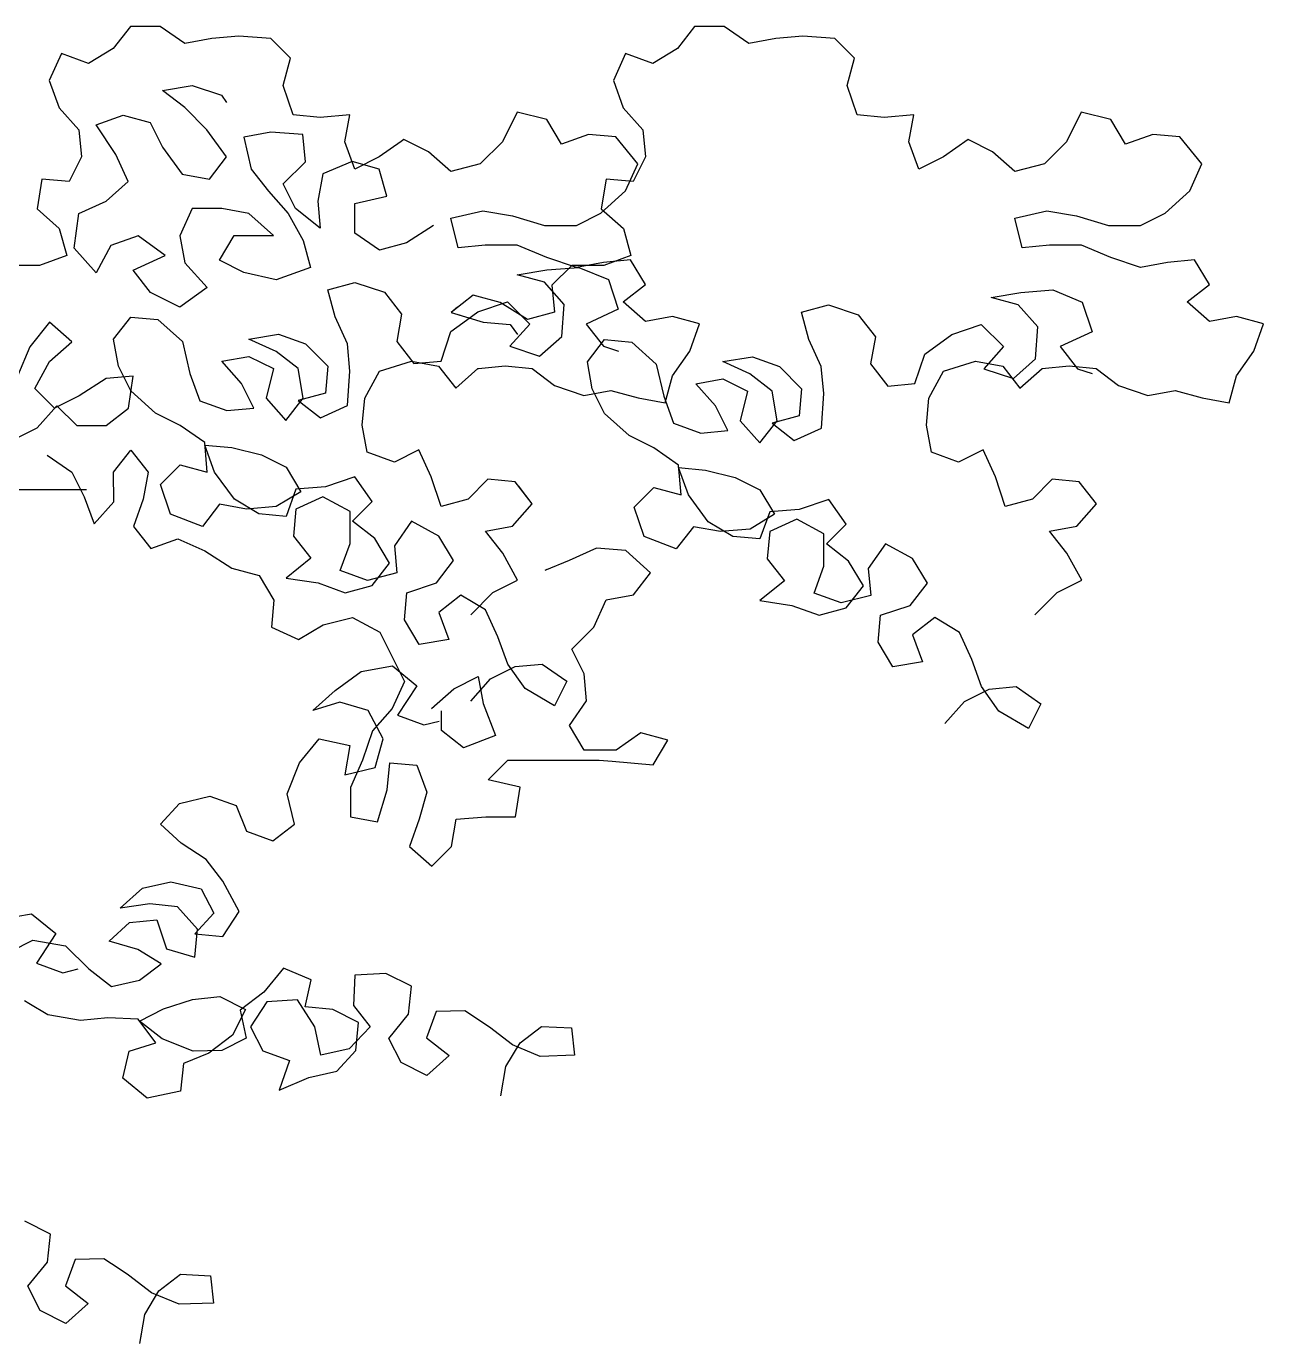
# Model space of a CAD drawing. Header units: millimetres. Extents: x 61831 to 121408, y 302 to 24841.
# Drawn here: x 99339 to 100202, y 6183 to 7103 of the extents above; entities that cross this region are included whole.
import ezdxf

# ---------------------------------------------------------------- set-up
doc = ezdxf.new("R2010")
doc.units = ezdxf.units.MM

# ---------------------------------------------------------------- blocks, each defined once
blk = doc.blocks.new('A$C299802A9')
at = {"color": 64, "true_color": 0x7aa300}
for p, q in [((2268.39, 3844.69), (2256.38, 3829.21)), ((2289.02, 3844.71), (2268.39, 3844.69)), ((2306.22, 3832.69), (2289.02, 3844.71)), ((2325.12, 3836.15), (2306.22, 3832.69)), ((2344.03, 3837.88), (2325.12, 3836.15)), ((2366.38, 3836.18), (2344.03, 3837.88)), ((2380.14, 3822.45), (2366.38, 3836.18)), ((2220.28, 3825.74), (2211.71, 3806.82)), ((2239.2, 3818.88), (2220.28, 3825.74)), ((2256.38, 3829.21), (2239.2, 3818.88)), ((2375, 3803.53), (2380.14, 3822.45)), ((2211.71, 3806.82), (2218.6, 3787.92)), ((2290.78, 3800.02), (2311.4, 3803.48)), ((2306.26, 3788), (2290.78, 3800.02)), ((2311.4, 3803.48), (2332.04, 3796.62)), ((2332.04, 3796.62), (2335.48, 3791.47)), ((2381.89, 3782.91), (2375, 3803.53)), ((2218.6, 3787.92), (2232.36, 3772.46)), ((2321.74, 3772.55), (2306.26, 3788)), ((2244.39, 3775.91), (2263.29, 3782.81)), ((2263.29, 3782.81), (2282.21, 3777.67)), ((2400.8, 3781.21), (2381.89, 3782.91)), ((2421.43, 3782.95), (2400.8, 3781.21)), ((2418.01, 3764.04), (2421.43, 3782.95)), ((2232.36, 3772.46), (2234.1, 3753.56)), ((2258.16, 3755.3), (2244.39, 3775.91)), ((2282.21, 3777.67), (2290.82, 3760.49)), ((2335.51, 3753.65), (2321.74, 3772.55)), ((2366.44, 3770.87), (2347.53, 3767.41)), ((2388.78, 3769.17), (2366.44, 3770.87)), ((2390.52, 3750.26), (2388.78, 3769.17)), ((2290.82, 3760.49), (2304.58, 3741.59)), ((2347.53, 3767.41), (2352.71, 3745.07)), ((2424.9, 3745.14), (2418.01, 3764.04)), ((2457.29, 3764.41), (2442.08, 3753.75)), ((2234.1, 3753.56), (2225.52, 3736.36)), ((2266.77, 3736.4), (2258.16, 3755.3)), ((2323.49, 3738.17), (2335.51, 3753.65)), ((2375.06, 3734.78), (2390.52, 3750.26)), ((2423.18, 3750.29), (2402.56, 3741.68)), ((2442.09, 3745.15), (2423.18, 3750.29)), ((2442.08, 3753.75), (2424.9, 3745.14)), ((2304.58, 3741.59), (2323.49, 3738.17)), ((2352.71, 3745.07), (2364.75, 3729.61)), ((2402.56, 3741.68), (2399.14, 3722.77)), ((2447.26, 3726.25), (2442.09, 3745.15)), ((2206.61, 3738.06), (2203.19, 3717.43)), ((2225.52, 3736.36), (2206.61, 3738.06)), ((2251.32, 3722.63), (2266.77, 3736.4)), ((2383.67, 3717.6), (2375.06, 3734.78)), ((2364.75, 3729.61), (2378.52, 3714.16)), ((2399.14, 3722.77), (2400.87, 3703.86)), ((2424.92, 3721.07), (2447.26, 3726.25)), ((2203.19, 3717.43), (2218.68, 3703.7)), ((2229, 3689.96), (2232.42, 3714.02)), ((2232.42, 3714.02), (2251.32, 3722.63)), ((2311.48, 3717.53), (2302.9, 3698.62)), ((2332.11, 3717.55), (2311.48, 3717.53)), ((2351.02, 3714.13), (2332.11, 3717.55)), ((2368.22, 3698.68), (2351.02, 3714.13)), ((2378.52, 3714.16), (2388.85, 3695.26)), ((2400.87, 3703.86), (2383.67, 3717.6)), ((2424.94, 3700.45), (2424.92, 3721.07)), ((2479.94, 3705.65), (2461.04, 3693.61)), ((2218.68, 3703.7), (2223.85, 3684.79)), ((2273.68, 3698.59), (2254.78, 3691.7)), ((2292.6, 3684.86), (2273.68, 3698.59)), ((2302.9, 3698.62), (2306.36, 3679.71)), ((2330.42, 3681.45), (2340.72, 3698.65)), ((2340.72, 3698.65), (2368.22, 3698.68)), ((2388.85, 3695.26), (2394.02, 3676.36)), ((2442.14, 3688.43), (2424.94, 3700.45)), ((2244.49, 3672.78), (2229, 3689.96)), ((2254.78, 3691.7), (2244.49, 3672.78)), ((2461.04, 3693.61), (2442.14, 3688.43)), ((2204.95, 3677.9), (2182.6, 3677.88)), ((2223.85, 3684.79), (2204.95, 3677.9)), ((2270.27, 3674.52), (2292.6, 3684.86)), ((2306.36, 3679.71), (2321.84, 3662.54)), ((2347.62, 3672.88), (2330.42, 3681.45)), ((2282.31, 3659.06), (2270.27, 3674.52)), ((2369.97, 3667.74), (2347.62, 3672.88)), ((2394.02, 3676.36), (2369.97, 3667.74)), ((2302.95, 3648.77), (2282.31, 3659.06)), ((2321.84, 3662.54), (2302.95, 3648.77)), ((2406.07, 3660.9), (2424.97, 3666.07)), ((2411.24, 3641.99), (2406.07, 3660.9)), ((2424.97, 3666.07), (2445.61, 3659.21)), ((2445.61, 3659.21), (2457.65, 3643.76)), ((2256.56, 3626.38), (2268.58, 3641.86)), ((2268.58, 3641.86), (2287.49, 3640.16)), ((2287.49, 3640.16), (2304.69, 3624.71)), ((2419.86, 3623.09), (2411.24, 3641.99)), ((2457.65, 3643.76), (2454.23, 3624.84)), ((2496.69, 3648.67), (2492.16, 3645.15)), ((2492.16, 3645.15), (2498.55, 3643.18)), ((2211.86, 3638.37), (2198.12, 3621.17)), ((2227.34, 3624.64), (2211.86, 3638.37)), ((2485.18, 3611.12), (2492.04, 3631.75)), ((2492.04, 3631.75), (2500.38, 3637.83)), ((2211.88, 3610.87), (2227.34, 3624.64)), ((2260.02, 3607.48), (2256.56, 3626.38)), ((2304.69, 3624.71), (2309.87, 3602.37)), ((2351.1, 3626.47), (2371.72, 3629.93)), ((2370.01, 3617.89), (2351.1, 3626.47)), ((2371.72, 3629.93), (2390.64, 3623.07)), ((2390.64, 3623.07), (2406.12, 3607.61)), ((2421.59, 3604.19), (2419.86, 3623.09)), ((2454.23, 3624.84), (2466.28, 3609.39)), ((2198.12, 3621.17), (2189.55, 3600.54)), ((2332.21, 3610.98), (2351.11, 3614.44)), ((2351.11, 3614.44), (2368.31, 3605.86)), ((2385.49, 3605.87), (2370.01, 3617.89)), ((2201.59, 3591.96), (2211.88, 3610.87)), ((2268.63, 3590.3), (2260.02, 3607.48)), ((2345.97, 3595.52), (2332.21, 3610.98)), ((2368.31, 3605.86), (2363.17, 3585.23)), ((2388.95, 3585.25), (2385.49, 3605.87)), ((2406.12, 3607.61), (2404.42, 3588.7)), ((2419.9, 3580.12), (2421.59, 3604.19)), ((2431.92, 3585.29), (2442.22, 3604.21)), ((2442.22, 3604.21), (2464.56, 3611.1)), ((2464.56, 3611.1), (2483.47, 3607.68)), ((2466.28, 3609.39), (2485.18, 3611.12)), ((2483.47, 3607.68), (2495.51, 3592.22)), ((2495.51, 3592.22), (2510.97, 3605.99)), ((2510.97, 3605.99), (2511.21, 3606.01)), ((2251.43, 3598.88), (2232.53, 3586.83)), ((2270.34, 3600.61), (2251.43, 3598.88)), ((2266.92, 3578.26), (2270.34, 3600.61)), ((2309.87, 3602.37), (2316.76, 3583.47)), ((2354.58, 3578.34), (2345.97, 3595.52)), ((2215.35, 3578.22), (2201.59, 3591.96)), ((2232.53, 3586.83), (2215.35, 3578.22)), ((2285.83, 3574.84), (2268.63, 3590.3)), ((2363.17, 3585.23), (2376.93, 3569.77)), ((2376.93, 3569.77), (2388.95, 3585.25)), ((2404.42, 3588.7), (2385.51, 3583.53)), ((2430.22, 3566.38), (2431.92, 3585.29)), ((2203.33, 3564.45), (2217.07, 3579.94)), ((2217.07, 3579.94), (2230.83, 3566.2)), ((2251.46, 3566.22), (2266.92, 3578.26)), ((2316.76, 3583.47), (2335.67, 3576.61)), ((2335.67, 3576.61), (2354.58, 3578.34)), ((2385.51, 3583.53), (2401, 3571.51)), ((2401, 3571.51), (2419.9, 3580.12)), ((2303.03, 3566.26), (2285.83, 3574.84)), ((2186.15, 3555.84), (2203.33, 3564.45)), ((2230.83, 3566.2), (2251.46, 3566.22)), ((2320.22, 3554.25), (2303.03, 3566.26)), ((2433.68, 3547.48), (2430.22, 3566.38)), ((2256.65, 3533.56), (2268.66, 3549.04)), ((2268.66, 3549.04), (2280.71, 3533.59)), ((2321.96, 3533.62), (2320.22, 3554.25)), ((2327.12, 3533.63), (2320.23, 3552.53)), ((2320.23, 3552.53), (2339.14, 3550.83)), ((2339.14, 3550.83), (2359.77, 3545.69)), ((2469.77, 3549.23), (2452.59, 3540.62)), ((2478.38, 3530.33), (2469.77, 3549.23)), ((2210.23, 3545.55), (2227.43, 3533.54)), ((2359.77, 3545.69), (2376.96, 3537.11)), ((2452.59, 3540.62), (2433.68, 3547.48)), ((2227.43, 3533.54), (2236.04, 3516.36)), ((2256.66, 3512.94), (2256.65, 3533.56)), ((2280.71, 3533.59), (2277.29, 3514.68)), ((2289.31, 3525), (2303.05, 3538.76)), ((2303.05, 3538.76), (2321.96, 3533.62)), ((2340.89, 3514.73), (2327.12, 3533.63)), ((2376.96, 3537.11), (2387.29, 3519.93)), ((2425.1, 3530.28), (2404.48, 3523.39)), ((2437.15, 3513.1), (2425.1, 3530.28)), ((2485.28, 3509.71), (2478.38, 3530.33)), ((2160.4, 3521.44), (2237.75, 3521.51)), ((2296.21, 3504.38), (2289.31, 3525)), ((2383.85, 3521.65), (2376.99, 3502.73)), ((2404.48, 3523.39), (2383.85, 3521.65)), ((2517.92, 3528.65), (2504.18, 3514.88)), ((2536.83, 3526.95), (2517.92, 3528.65)), ((2548.87, 3511.49), (2536.83, 3526.95)), ((2236.04, 3516.36), (2242.93, 3497.46)), ((2242.93, 3497.46), (2256.66, 3512.94)), ((2277.29, 3514.68), (2270.43, 3495.76)), ((2330.58, 3511.29), (2318.56, 3495.81)), ((2349.49, 3507.87), (2330.58, 3511.29)), ((2358.09, 3504.44), (2340.89, 3514.73)), ((2387.29, 3519.93), (2370.11, 3509.6)), ((2402.76, 3516.51), (2383.87, 3507.9)), ((2421.68, 3506.21), (2402.76, 3516.51)), ((2423.41, 3499.34), (2437.15, 3513.1)), ((2504.18, 3514.88), (2485.28, 3509.71)), ((2535.14, 3496), (2548.87, 3511.49)), ((2318.56, 3495.81), (2296.21, 3504.38)), ((2370.11, 3509.6), (2349.49, 3507.87)), ((2376.99, 3502.73), (2358.09, 3504.44)), ((2383.87, 3507.9), (2382.16, 3488.99)), ((2421.7, 3483.87), (2421.68, 3506.21)), ((2270.43, 3495.76), (2282.48, 3480.3)), ((2438.89, 3487.32), (2423.41, 3499.34)), ((2464.66, 3499.38), (2452.64, 3482.18)), ((2483.58, 3489.08), (2464.66, 3499.38)), ((2516.23, 3492.55), (2535.14, 3496)), ((2282.48, 3480.3), (2301.38, 3487.2)), ((2301.38, 3487.2), (2320.29, 3478.62)), ((2382.16, 3488.99), (2394.21, 3473.53)), ((2414.84, 3464.95), (2421.7, 3483.87)), ((2449.22, 3470.14), (2438.89, 3487.32)), ((2493.91, 3471.9), (2483.58, 3489.08)), ((2528.28, 3477.09), (2516.23, 3492.55)), ((2320.29, 3478.62), (2339.21, 3466.6)), ((2452.64, 3482.18), (2454.38, 3463.27)), ((2538.61, 3458.19), (2528.28, 3477.09)), ((2339.21, 3466.6), (2358.12, 3461.46)), ((2394.21, 3473.53), (2377.03, 3459.76)), ((2437.2, 3454.66), (2449.22, 3470.14)), ((2481.89, 3456.42), (2493.91, 3471.9)), ((2558.98, 3465.68), (2557.51, 3465.09)), ((2358.12, 3461.46), (2368.45, 3444.29)), ((2377.03, 3459.76), (2399.38, 3456.35)), ((2399.38, 3456.35), (2418.3, 3449.49)), ((2433.76, 3458.1), (2414.84, 3464.95)), ((2454.38, 3463.27), (2433.76, 3458.1)), ((2461.27, 3449.53), (2481.89, 3456.42)), ((2521.43, 3449.58), (2538.61, 3458.19)), ((2418.3, 3449.49), (2437.2, 3454.66)), ((2459.57, 3430.62), (2461.27, 3449.53)), ((2499.08, 3447.84), (2483.63, 3435.8)), ((2516.28, 3437.55), (2499.08, 3447.84)), ((2505.97, 3434.1), (2521.43, 3449.58)), ((2368.45, 3444.29), (2366.75, 3425.38)), ((2402.85, 3427.13), (2423.47, 3432.3)), ((2423.47, 3432.3), (2442.39, 3422.01)), ((2469.89, 3413.44), (2459.57, 3430.62)), ((2483.63, 3435.8), (2490.52, 3416.9)), ((2524.89, 3418.65), (2516.28, 3437.55)), ((2366.75, 3425.38), (2385.67, 3416.8)), ((2385.67, 3416.8), (2402.85, 3427.13)), ((2442.39, 3422.01), (2459.61, 3387.65)), ((2490.52, 3416.9), (2469.89, 3413.44)), ((2531.79, 3399.74), (2524.89, 3418.65)), ((2576.47, 3410.1), (2577.54, 3411.17)), ((2585.08, 3392.92), (2576.47, 3410.1)), ((2411.37, 3381.25), (2429.34, 3394.64)), ((2429.34, 3394.64), (2451.37, 3398.39)), ((2451.37, 3398.39), (2468.2, 3384.63)), ((2519.76, 3389.42), (2536.94, 3398.03)), ((2543.83, 3382.57), (2531.79, 3399.74)), ((2536.94, 3398.03), (2555.85, 3399.77)), ((2555.85, 3399.77), (2573.05, 3387.75)), ((2586.81, 3374.01), (2585.08, 3392.92)), ((2459.61, 3387.65), (2451.03, 3368.73)), ((2468.2, 3384.63), (2454.81, 3363.97)), ((2493.99, 3382.52), (2511.17, 3391.13)), ((2506.03, 3373.94), (2519.76, 3389.42)), ((2511.17, 3391.13), (2514.62, 3372.23)), ((2573.05, 3387.75), (2564.47, 3370.55)), ((2395.76, 3367.33), (2411.37, 3381.25)), ((2478.53, 3368.76), (2493.99, 3382.52)), ((2564.47, 3370.55), (2543.83, 3382.57)), ((2574.8, 3356.81), (2586.81, 3374.01)), ((2414.5, 3373.07), (2395.76, 3367.33)), ((2434.39, 3367.33), (2414.5, 3373.07)), ((2444.87, 3347.53), (2434.39, 3367.33)), ((2451.03, 3368.73), (2437.29, 3353.25)), ((2485.42, 3353.29), (2485.41, 3367.04)), ((2514.62, 3372.23), (2523.24, 3349.89)), ((2454.81, 3363.97), (2473.25, 3357.32)), ((2473.25, 3357.32), (2483.8, 3359.92)), ((2585.13, 3339.63), (2574.8, 3356.81)), ((2386.29, 3330.84), (2400.05, 3347.67)), ((2400.05, 3347.67), (2421.39, 3342.86)), ((2437.29, 3353.25), (2430.43, 3332.62)), ((2439.14, 3327.64), (2444.87, 3347.53)), ((2500.9, 3341.28), (2485.42, 3353.29)), ((2523.24, 3349.89), (2500.9, 3341.28)), ((2421.39, 3342.86), (2418.03, 3322.43)), ((2601.89, 3339.65), (2585.13, 3339.63)), ((2377.65, 3309.12), (2386.29, 3330.84)), ((2418.03, 3322.43), (2439.14, 3327.64)), ((2430.43, 3332.62), (2421.86, 3313.7)), ((2447.64, 3312.01), (2449.34, 3330.91)), ((2449.34, 3330.91), (2468.25, 3329.21)), ((2468.25, 3329.21), (2475.15, 3310.31)), ((2518.11, 3318.95), (2531.85, 3332.71)), ((2531.85, 3332.71), (2595.45, 3332.77)), ((2595.45, 3332.77), (2604.51, 3331.95)), ((2540.46, 3313.81), (2518.11, 3318.95)), ((2382.85, 3288.01), (2377.65, 3309.12)), ((2421.86, 3313.7), (2421.88, 3293.07)), ((2440.79, 3289.65), (2447.64, 3312.01)), ((2475.15, 3310.31), (2470.01, 3291.4)), ((2537.04, 3293.18), (2540.46, 3313.81)), ((2289.38, 3287.91), (2302.61, 3302.37)), ((2302.61, 3302.37), (2323.72, 3307.58)), ((2323.72, 3307.58), (2342.16, 3300.93)), ((2342.16, 3300.93), (2349.35, 3283.11)), ((2421.88, 3293.07), (2440.79, 3289.65)), ((2470.01, 3291.4), (2463.15, 3272.49)), ((2492.37, 3272.51), (2495.79, 3291.42)), ((2495.79, 3291.42), (2516.41, 3293.16)), ((2516.41, 3293.16), (2537.04, 3293.18)), ((2303.84, 3274.68), (2289.38, 3287.91)), ((2349.35, 3283.11), (2367.78, 3276.45)), ((2367.78, 3276.45), (2382.85, 3288.01)), ((2321.21, 3263.29), (2303.84, 3274.68)), ((2463.15, 3272.49), (2478.63, 3258.75)), ((2478.63, 3258.75), (2492.37, 3272.51)), ((2332.76, 3248.22), (2321.21, 3263.29)), ((2276.85, 3243.4), (2296.5, 3247.68)), ((2296.5, 3247.68), (2317.84, 3242.87)), ((2344.16, 3226.96), (2332.76, 3248.22)), ((2261.24, 3229.47), (2276.85, 3243.4)), ((2317.84, 3242.87), (2326.49, 3225.97)), ((2281.82, 3232.31), (2261.24, 3229.47)), ((2301.32, 3230.4), (2281.82, 3232.31)), ((2315.25, 3214.8), (2301.32, 3230.4)), ((2332.76, 3209.6), (2344.16, 3226.96)), ((2177.49, 3221.7), (2199.36, 3225.43)), ((2199.36, 3225.43), (2216.19, 3211.66)), ((2253.52, 3206.3), (2267.67, 3219.3)), ((2267.67, 3219.3), (2286.79, 3221.22)), ((2286.79, 3221.22), (2293.45, 3201.02)), ((2326.49, 3225.97), (2313.26, 3211.51)), ((2216.19, 3211.66), (2202.81, 3191.01)), ((2313.26, 3211.51), (2332.76, 3209.6)), ((2313.34, 3195.29), (2315.25, 3214.8)), ((2185.08, 3199.43), (2200.13, 3207.13)), ((2200.13, 3207.13), (2222.93, 3203.23)), ((2222.93, 3203.23), (2239.22, 3187.09)), ((2273.41, 3200.56), (2253.52, 3206.3)), ((2289.86, 3190.62), (2273.41, 3200.56)), ((2293.45, 3201.02), (2313.34, 3195.29)), ((2202.81, 3191.01), (2221.25, 3184.36)), ((2274.79, 3179.07), (2289.86, 3190.62)), ((2221.25, 3184.36), (2231.8, 3186.96)), ((2239.22, 3187.09), (2255.13, 3174.78)), ((2375.14, 3187.58), (2361.38, 3170.75)), ((2394.5, 3179.47), (2375.14, 3187.58)), ((2425.09, 3182.54), (2424.1, 3161.58)), ((2446.58, 3183.92), (2425.09, 3182.54)), ((2464.48, 3174.89), (2446.58, 3183.92)), ((2255.13, 3174.78), (2274.79, 3179.07)), ((2390.22, 3160.5), (2394.5, 3179.47)), ((2462.57, 3155.39), (2464.48, 3174.89)), ((2210.77, 3154.89), (2197.51, 3162.91)), ((2291.47, 3159.11), (2311.66, 3165.77)), ((2311.66, 3165.77), (2330.78, 3167.68)), ((2330.78, 3167.68), (2348.68, 3158.66)), ((2361.38, 3170.75), (2344.86, 3158.28)), ((2363.6, 3164.02), (2352.2, 3146.65)), ((2385.09, 3165.4), (2363.6, 3164.02)), ((2397.02, 3146.51), (2385.09, 3165.4)), ((2233.57, 3150.99), (2210.77, 3154.89)), ((2252.69, 3152.91), (2233.57, 3150.99)), ((2273.65, 3151.92), (2252.69, 3152.91)), ((2274.57, 3150.46), (2291.47, 3159.11)), ((2348.68, 3158.66), (2339.66, 3140.76)), ((2344.86, 3158.28), (2349.14, 3138.62)), ((2409.72, 3158.59), (2390.22, 3160.5)), ((2427.62, 3149.57), (2409.72, 3158.59)), ((2424.1, 3161.58), (2435.65, 3146.51)), ((2448.81, 3138.56), (2462.57, 3155.39)), ((2481.7, 3157.3), (2475.04, 3138.87)), ((2501.74, 3157.77), (2481.7, 3157.3)), ((2519.1, 3146.37), (2501.74, 3157.77)), ((2286.12, 3135.4), (2273.65, 3151.92)), ((2290.48, 3138.15), (2274.57, 3150.46)), ((2352.2, 3146.65), (2360.85, 3129.75)), ((2401.31, 3126.85), (2397.02, 3146.51)), ((2435.65, 3146.51), (2420.97, 3131.14)), ((2425.71, 3130.07), (2427.62, 3149.57)), ((2535.01, 3134.06), (2519.1, 3146.37)), ((2540.29, 3135.36), (2555.36, 3146.91)), ((2555.36, 3146.91), (2576.31, 3145.92)), ((2576.31, 3145.92), (2578.23, 3126.8)), ((2267.38, 3129.66), (2286.12, 3135.4)), ((2312.2, 3129.51), (2290.48, 3138.15)), ((2339.66, 3140.76), (2323.14, 3128.29)), ((2349.14, 3138.62), (2332.24, 3129.97)), ((2457.45, 3121.66), (2448.81, 3138.56)), ((2475.04, 3138.87), (2490.96, 3126.56)), ((2530.35, 3118.92), (2540.29, 3135.36)), ((2263.1, 3110.69), (2267.38, 3129.66)), ((2323.14, 3128.29), (2305.32, 3121.1)), ((2332.24, 3129.97), (2312.2, 3129.51)), ((2360.85, 3129.75), (2379.28, 3123.1)), ((2420.97, 3131.14), (2401.31, 3126.85)), ((2412.48, 3115.61), (2425.71, 3130.07)), ((2490.96, 3126.56), (2475.35, 3112.63)), ((2554.36, 3125.96), (2535.01, 3134.06)), ((2578.23, 3126.8), (2554.36, 3125.96)), ((2305.32, 3121.1), (2303.41, 3101.59)), ((2379.28, 3123.1), (2372.1, 3102.29)), ((2475.35, 3112.63), (2457.45, 3121.66)), ((2526.99, 3098.49), (2530.35, 3118.92)), ((2279.93, 3096.92), (2263.1, 3110.69)), ((2372.1, 3102.29), (2392.82, 3111.32)), ((2392.82, 3111.32), (2412.48, 3115.61)), ((2303.41, 3101.59), (2279.93, 3096.92)), ((2267.1, 2973.41), (2260.56, 2977.7)), ((2283.01, 2961.1), (2267.1, 2973.41)), ((2288.29, 2962.4), (2303.35, 2973.95)), ((2303.35, 2973.95), (2324.31, 2972.96)), ((2324.31, 2972.96), (2326.23, 2953.84)), ((2278.35, 2945.95), (2288.29, 2962.4)), ((2302.36, 2952.99), (2283.01, 2961.1)), ((2326.23, 2953.84), (2302.36, 2952.99)), ((2274.98, 2925.53), (2278.35, 2945.95))]:
    blk.add_line(p, q, dxfattribs=at)
at = {"color": 62, "true_color": 0x91c200}
for p, q in [((2662.15, 3844.69), (2650.13, 3829.21)), ((2682.77, 3844.71), (2662.15, 3844.69)), ((2699.97, 3832.69), (2682.77, 3844.71)), ((2718.88, 3836.15), (2699.97, 3832.69)), ((2737.78, 3837.88), (2718.88, 3836.15)), ((2760.13, 3836.18), (2737.78, 3837.88)), ((2773.89, 3822.45), (2760.13, 3836.18)), ((2614.04, 3825.74), (2605.46, 3806.82)), ((2632.95, 3818.88), (2614.04, 3825.74)), ((2650.13, 3829.21), (2632.95, 3818.88)), ((2768.75, 3803.53), (2773.89, 3822.45)), ((2605.46, 3806.82), (2612.35, 3787.92)), ((2775.65, 3782.91), (2768.75, 3803.53)), ((2612.35, 3787.92), (2626.12, 3772.46)), ((2538.31, 3784.78), (2528.02, 3764.14)), ((2558.94, 3779.64), (2538.31, 3784.78)), ((2569.27, 3762.46), (2558.94, 3779.64)), ((2794.56, 3781.21), (2775.65, 3782.91)), ((2815.18, 3782.95), (2794.56, 3781.21)), ((2811.76, 3764.04), (2815.18, 3782.95)), ((2932.06, 3784.78), (2921.77, 3764.14)), ((2952.69, 3779.64), (2932.06, 3784.78)), ((2963.02, 3762.46), (2952.69, 3779.64)), ((2588.17, 3769.35), (2569.27, 3762.46)), ((2607.08, 3767.65), (2588.17, 3769.35)), ((2626.12, 3772.46), (2627.85, 3753.56)), ((2981.92, 3769.35), (2963.02, 3762.46)), ((3000.83, 3767.65), (2981.92, 3769.35)), ((2459.26, 3765.8), (2457.29, 3764.41)), ((2476.46, 3757.22), (2459.26, 3765.8)), ((2528.02, 3764.14), (2512.56, 3748.66)), ((2622.57, 3748.76), (2607.08, 3767.65)), ((2818.65, 3745.14), (2811.76, 3764.04)), ((2853.01, 3765.8), (2835.83, 3753.75)), ((2870.21, 3757.22), (2853.01, 3765.8)), ((2921.77, 3764.14), (2906.31, 3748.66)), ((3016.32, 3748.76), (3000.83, 3767.65)), ((2491.94, 3743.48), (2476.46, 3757.22)), ((2627.85, 3753.56), (2619.27, 3736.36)), ((2835.83, 3753.75), (2818.65, 3745.14)), ((2885.69, 3743.48), (2870.21, 3757.22)), ((2512.56, 3748.66), (2491.94, 3743.48)), ((2613.99, 3729.84), (2622.57, 3748.76)), ((2906.31, 3748.66), (2885.69, 3743.48)), ((3007.74, 3729.84), (3016.32, 3748.76)), ((2600.36, 3738.06), (2596.95, 3717.43)), ((2619.27, 3736.36), (2600.36, 3738.06)), ((2596.82, 3714.36), (2613.99, 3729.84)), ((2990.57, 3714.36), (3007.74, 3729.84)), ((2491.97, 3710.82), (2514.31, 3716)), ((2514.31, 3716), (2534.94, 3712.58)), ((2579.63, 3705.75), (2596.82, 3714.36)), ((2596.95, 3717.43), (2612.43, 3703.7)), ((2885.72, 3710.82), (2908.06, 3716)), ((2908.06, 3716), (2928.69, 3712.58)), ((2973.39, 3705.75), (2990.57, 3714.36)), ((2479.94, 3705.65), (2477.76, 3704.27)), ((2497.14, 3690.2), (2491.97, 3710.82)), ((2534.94, 3712.58), (2557.29, 3705.73)), ((2557.29, 3705.73), (2579.63, 3705.75)), ((2890.9, 3690.2), (2885.72, 3710.82)), ((2928.69, 3712.58), (2951.04, 3705.73)), ((2951.04, 3705.73), (2973.39, 3705.75)), ((2612.43, 3703.7), (2617.6, 3684.79)), ((2516.05, 3691.94), (2497.14, 3690.2)), ((2538.39, 3691.96), (2516.05, 3691.94)), ((2559.03, 3683.38), (2538.39, 3691.96)), ((2909.8, 3691.94), (2890.9, 3690.2)), ((2932.15, 3691.96), (2909.8, 3691.94)), ((2952.78, 3683.38), (2932.15, 3691.96)), ((2579.66, 3676.53), (2559.03, 3683.38)), ((2576.36, 3677.88), (2562.62, 3664.12)), ((2598.7, 3677.9), (2576.36, 3677.88)), ((2598.57, 3679.98), (2579.66, 3676.53)), ((2617.47, 3681.72), (2598.57, 3679.98)), ((2617.6, 3684.79), (2598.7, 3677.9)), ((2627.8, 3664.54), (2617.47, 3681.72)), ((2973.41, 3676.53), (2952.78, 3683.38)), ((2992.32, 3679.98), (2973.41, 3676.53)), ((3011.22, 3681.72), (2992.32, 3679.98)), ((3021.55, 3664.54), (3011.22, 3681.72)), ((2538.41, 3671.33), (2559.04, 3674.79)), ((2557.33, 3666.19), (2538.41, 3671.33)), ((2559.04, 3674.79), (2581.38, 3676.53)), ((2581.38, 3676.53), (2602.01, 3667.95)), ((2602.01, 3667.95), (2608.91, 3647.33)), ((2571.09, 3650.73), (2557.33, 3666.19)), ((2562.62, 3664.12), (2564.35, 3645.21)), ((2612.34, 3652.49), (2627.8, 3664.54)), ((2869.17, 3655.61), (2889.79, 3659.06)), ((2889.79, 3659.06), (2912.13, 3660.8)), ((2912.13, 3660.8), (2932.77, 3652.23)), ((3006.09, 3652.49), (3021.55, 3664.54)), ((2507.62, 3657.19), (2492.16, 3645.15)), ((2526.53, 3652.05), (2507.62, 3657.19)), ((2510.93, 3645.52), (2531.56, 3652.42)), ((2545.45, 3640.04), (2526.53, 3652.05)), ((2531.56, 3652.42), (2547.04, 3636.96)), ((2569.39, 3628.39), (2571.09, 3650.73)), ((2627.82, 3638.75), (2612.34, 3652.49)), ((2736.82, 3645.17), (2755.73, 3650.35)), ((2755.73, 3650.35), (2776.36, 3643.49)), ((2888.08, 3650.47), (2869.17, 3655.61)), ((2901.84, 3635.01), (2888.08, 3650.47)), ((2932.77, 3652.23), (2939.66, 3631.61)), ((3021.58, 3638.75), (3006.09, 3652.49)), ((2492.16, 3645.15), (2514.51, 3638.29)), ((2500.38, 3637.83), (2510.93, 3645.52)), ((2564.35, 3645.21), (2545.45, 3640.04)), ((2608.91, 3647.33), (2586.57, 3637)), ((2646.73, 3642.21), (2627.82, 3638.75)), ((2665.64, 3637.07), (2646.73, 3642.21)), ((2742, 3626.27), (2736.82, 3645.17)), ((2776.36, 3643.49), (2788.4, 3628.03)), ((3040.48, 3642.21), (3021.58, 3638.75)), ((3059.39, 3637.07), (3040.48, 3642.21)), ((2514.51, 3638.29), (2533.42, 3636.59)), ((2547.04, 3636.96), (2533.3, 3621.48)), ((2533.42, 3636.59), (2538.59, 3629.72)), ((2586.57, 3637), (2598.62, 3621.54)), ((2658.78, 3618.16), (2665.64, 3637.07)), ((2841.69, 3629.8), (2862.31, 3636.69)), ((2862.31, 3636.69), (2877.79, 3621.24)), ((2900.14, 3612.66), (2901.84, 3635.01)), ((2939.66, 3631.61), (2917.33, 3621.27)), ((3052.54, 3618.16), (3059.39, 3637.07)), ((2553.93, 3614.62), (2569.39, 3628.39)), ((2587.31, 3610.66), (2599.33, 3626.14)), ((2599.33, 3626.14), (2618.24, 3624.44)), ((2618.24, 3624.44), (2635.44, 3608.98)), ((2750.61, 3607.37), (2742, 3626.27)), ((2788.4, 3628.03), (2784.98, 3609.12)), ((2822.79, 3616.03), (2841.69, 3629.8)), ((2533.3, 3621.48), (2553.93, 3614.62)), ((2598.62, 3621.54), (2608.94, 3618.11)), ((2646.77, 3600.96), (2658.78, 3618.16)), ((2681.85, 3610.75), (2702.47, 3614.2)), ((2702.47, 3614.2), (2721.39, 3607.34)), ((2815.94, 3595.4), (2822.79, 3616.03)), ((2877.79, 3621.24), (2864.05, 3605.76)), ((2884.69, 3598.9), (2900.14, 3612.66)), ((2917.33, 3621.27), (2929.37, 3605.82)), ((3040.52, 3600.96), (3052.54, 3618.16)), ((2511.21, 3606.01), (2529.88, 3607.73)), ((2529.88, 3607.73), (2548.79, 3606.02)), ((2548.79, 3606.02), (2564.27, 3594.01)), ((2590.77, 3591.75), (2587.31, 3610.66)), ((2635.44, 3608.98), (2640.62, 3586.64)), ((2700.77, 3602.17), (2681.85, 3610.75)), ((2721.39, 3607.34), (2736.87, 3591.89)), ((2752.34, 3588.46), (2750.61, 3607.37)), ((2784.98, 3609.12), (2797.03, 3593.66)), ((2825.68, 3585.29), (2835.97, 3604.21)), ((2835.97, 3604.21), (2858.31, 3611.1)), ((2858.31, 3611.1), (2877.22, 3607.68)), ((2864.05, 3605.76), (2884.69, 3598.9)), ((2877.22, 3607.68), (2889.27, 3592.22)), ((2889.27, 3592.22), (2904.72, 3605.99)), ((2904.72, 3605.99), (2923.63, 3607.73)), ((2923.63, 3607.73), (2942.54, 3606.02)), ((2929.37, 3605.82), (2939.69, 3602.39)), ((2942.54, 3606.02), (2958.02, 3594.01)), ((2564.27, 3594.01), (2584.9, 3587.15)), ((2641.63, 3582.04), (2646.77, 3600.96)), ((2662.96, 3595.26), (2681.86, 3598.71)), ((2676.72, 3579.8), (2662.96, 3595.26)), ((2681.86, 3598.71), (2699.06, 3590.13)), ((2716.25, 3590.15), (2700.77, 3602.17)), ((2797.03, 3593.66), (2815.94, 3595.4)), ((2958.02, 3594.01), (2978.65, 3587.15)), ((3035.38, 3582.04), (3040.52, 3600.96)), ((2584.9, 3587.15), (2603.8, 3590.6)), ((2599.38, 3574.57), (2590.77, 3591.75)), ((2603.8, 3590.6), (2622.72, 3585.47)), ((2622.72, 3585.47), (2641.63, 3582.04)), ((2640.62, 3586.64), (2647.51, 3567.74)), ((2699.06, 3590.13), (2693.92, 3569.5)), ((2719.7, 3569.53), (2716.25, 3590.15)), ((2736.87, 3591.89), (2735.17, 3572.98)), ((2750.65, 3564.4), (2752.34, 3588.46)), ((2823.97, 3566.38), (2825.68, 3585.29)), ((2978.65, 3587.15), (2997.56, 3590.6)), ((2997.56, 3590.6), (3016.47, 3585.47)), ((3016.47, 3585.47), (3035.38, 3582.04)), ((2685.33, 3562.62), (2676.72, 3579.8)), ((2616.58, 3559.12), (2599.38, 3574.57)), ((2647.51, 3567.74), (2666.43, 3560.88)), ((2693.92, 3569.5), (2707.69, 3554.05)), ((2707.69, 3554.05), (2719.7, 3569.53)), ((2735.17, 3572.98), (2716.27, 3567.81)), ((2716.27, 3567.81), (2731.75, 3555.79)), ((2633.78, 3550.54), (2616.58, 3559.12)), ((2666.43, 3560.88), (2685.33, 3562.62)), ((2731.75, 3555.79), (2750.65, 3564.4)), ((2827.43, 3547.48), (2823.97, 3566.38)), ((2650.98, 3538.52), (2633.78, 3550.54)), ((2863.52, 3549.23), (2846.34, 3540.62)), ((2872.14, 3530.33), (2863.52, 3549.23)), ((2846.34, 3540.62), (2827.43, 3547.48)), ((2652.72, 3517.9), (2650.98, 3538.52)), ((2657.87, 3517.9), (2650.98, 3536.81)), ((2650.98, 3536.81), (2669.89, 3535.1)), ((2669.89, 3535.1), (2690.52, 3529.97)), ((2690.52, 3529.97), (2707.72, 3521.39)), ((2879.03, 3509.71), (2872.14, 3530.33)), ((2548.87, 3511.49), (2539.13, 3523.98)), ((2620.06, 3509.28), (2633.8, 3523.04)), ((2633.8, 3523.04), (2652.72, 3517.9)), ((2707.72, 3521.39), (2718.04, 3504.21)), ((2911.67, 3528.65), (2897.93, 3514.88)), ((2930.58, 3526.95), (2911.67, 3528.65)), ((2942.63, 3511.49), (2930.58, 3526.95)), ((2544.91, 3507.02), (2548.87, 3511.49)), ((2671.64, 3499.01), (2657.87, 3517.9)), ((2755.85, 3514.56), (2735.23, 3507.66)), ((2767.9, 3497.38), (2755.85, 3514.56)), ((2897.93, 3514.88), (2879.03, 3509.71)), ((2928.89, 3496), (2942.63, 3511.49)), ((2626.96, 3488.66), (2620.06, 3509.28)), ((2718.04, 3504.21), (2700.87, 3493.88)), ((2714.61, 3505.92), (2707.75, 3487.01)), ((2735.23, 3507.66), (2714.61, 3505.92)), ((2661.33, 3495.56), (2649.31, 3480.08)), ((2680.24, 3492.14), (2661.33, 3495.56)), ((2688.84, 3488.71), (2671.64, 3499.01)), ((2700.87, 3493.88), (2680.24, 3492.14)), ((2733.52, 3500.79), (2714.62, 3492.17)), ((2752.43, 3490.49), (2733.52, 3500.79)), ((2754.16, 3483.62), (2767.9, 3497.38)), ((2909.98, 3492.55), (2928.89, 3496)), ((2649.31, 3480.08), (2626.96, 3488.66)), ((2707.75, 3487.01), (2688.84, 3488.71)), ((2714.62, 3492.17), (2712.92, 3473.26)), ((2752.45, 3468.14), (2752.43, 3490.49)), ((2922.03, 3477.09), (2909.98, 3492.55)), ((2593.59, 3480.59), (2574.69, 3471.98)), ((2614.22, 3478.89), (2593.59, 3480.59)), ((2631.42, 3463.43), (2614.22, 3478.89)), ((2769.64, 3471.6), (2754.16, 3483.62)), ((2795.41, 3483.65), (2783.4, 3466.45)), ((2814.33, 3473.36), (2795.41, 3483.65)), ((2932.36, 3458.19), (2922.03, 3477.09)), ((2574.69, 3471.98), (2557.51, 3465.09)), ((2712.92, 3473.26), (2724.96, 3457.81)), ((2745.6, 3449.23), (2752.45, 3468.14)), ((2779.97, 3454.42), (2769.64, 3471.6)), ((2783.4, 3466.45), (2785.13, 3447.55)), ((2824.66, 3456.18), (2814.33, 3473.36)), ((2619.4, 3447.95), (2631.42, 3463.43)), ((2724.96, 3457.81), (2707.79, 3444.04)), ((2812.64, 3440.7), (2824.66, 3456.18)), ((2915.18, 3449.58), (2932.36, 3458.19)), ((2600.5, 3444.5), (2619.4, 3447.95)), ((2764.51, 3442.37), (2745.6, 3449.23)), ((2785.13, 3447.55), (2764.51, 3442.37)), ((2767.95, 3438.94), (2779.97, 3454.42)), ((2899.73, 3434.1), (2915.18, 3449.58)), ((2591.92, 3425.58), (2600.5, 3444.5)), ((2707.79, 3444.04), (2730.13, 3440.62)), ((2730.13, 3440.62), (2749.05, 3433.76)), ((2749.05, 3433.76), (2767.95, 3438.94)), ((2792.02, 3433.8), (2812.64, 3440.7)), ((2790.32, 3414.89), (2792.02, 3433.8)), ((2829.84, 3432.12), (2814.38, 3420.07)), ((2847.03, 3421.82), (2829.84, 3432.12)), ((2576.47, 3410.1), (2591.92, 3425.58)), ((2814.38, 3420.07), (2821.27, 3401.17)), ((2855.65, 3402.92), (2847.03, 3421.82)), ((2800.65, 3397.71), (2790.32, 3414.89)), ((2585.08, 3392.92), (2576.47, 3410.1)), ((2821.27, 3401.17), (2800.65, 3397.71)), ((2862.54, 3384.02), (2855.65, 3402.92)), ((2585.57, 3387.59), (2585.08, 3392.92)), ((2874.59, 3366.84), (2862.54, 3384.02)), ((2867.7, 3382.31), (2886.6, 3384.04)), ((2886.6, 3384.04), (2903.8, 3372.03)), ((2836.78, 3358.21), (2850.52, 3373.7)), ((2850.52, 3373.7), (2867.7, 3382.31)), ((2895.22, 3354.83), (2874.59, 3366.84)), ((2903.8, 3372.03), (2895.22, 3354.83)), ((2624.65, 3351.7), (2607.47, 3339.65)), ((2643.56, 3346.56), (2624.65, 3351.7)), ((2633.26, 3329.36), (2643.56, 3346.56)), ((2607.47, 3339.65), (2601.89, 3339.65)), ((2604.51, 3331.95), (2633.26, 3329.36))]:
    blk.add_line(p, q, dxfattribs=at)
at = {"color": 66, "true_color": 0x638500}
for p, q in [((2197.51, 3162.91), (2194.33, 3164.83)), ((2212.48, 3001.93), (2194.58, 3010.95)), ((2210.57, 2982.42), (2212.48, 3001.93)), ((2196.81, 2965.59), (2210.57, 2982.42)), ((2229.69, 2984.34), (2223.04, 2965.91)), ((2249.73, 2984.8), (2229.69, 2984.34)), ((2260.56, 2977.7), (2249.73, 2984.8)), ((2205.45, 2948.69), (2196.81, 2965.59)), ((2223.04, 2965.91), (2238.95, 2953.59)), ((2238.95, 2953.59), (2223.35, 2939.67)), ((2223.35, 2939.67), (2205.45, 2948.69)), ((2274.98, 2925.53), (2276.07, 2932.13))]:
    blk.add_line(p, q, dxfattribs=at)

msp = doc.modelspace()

# ---------------------------------------------------------------- block references
msp.add_blockref('A$C299802A9', (97142.95, 3257.83))

doc.saveas('drawing.dxf')
